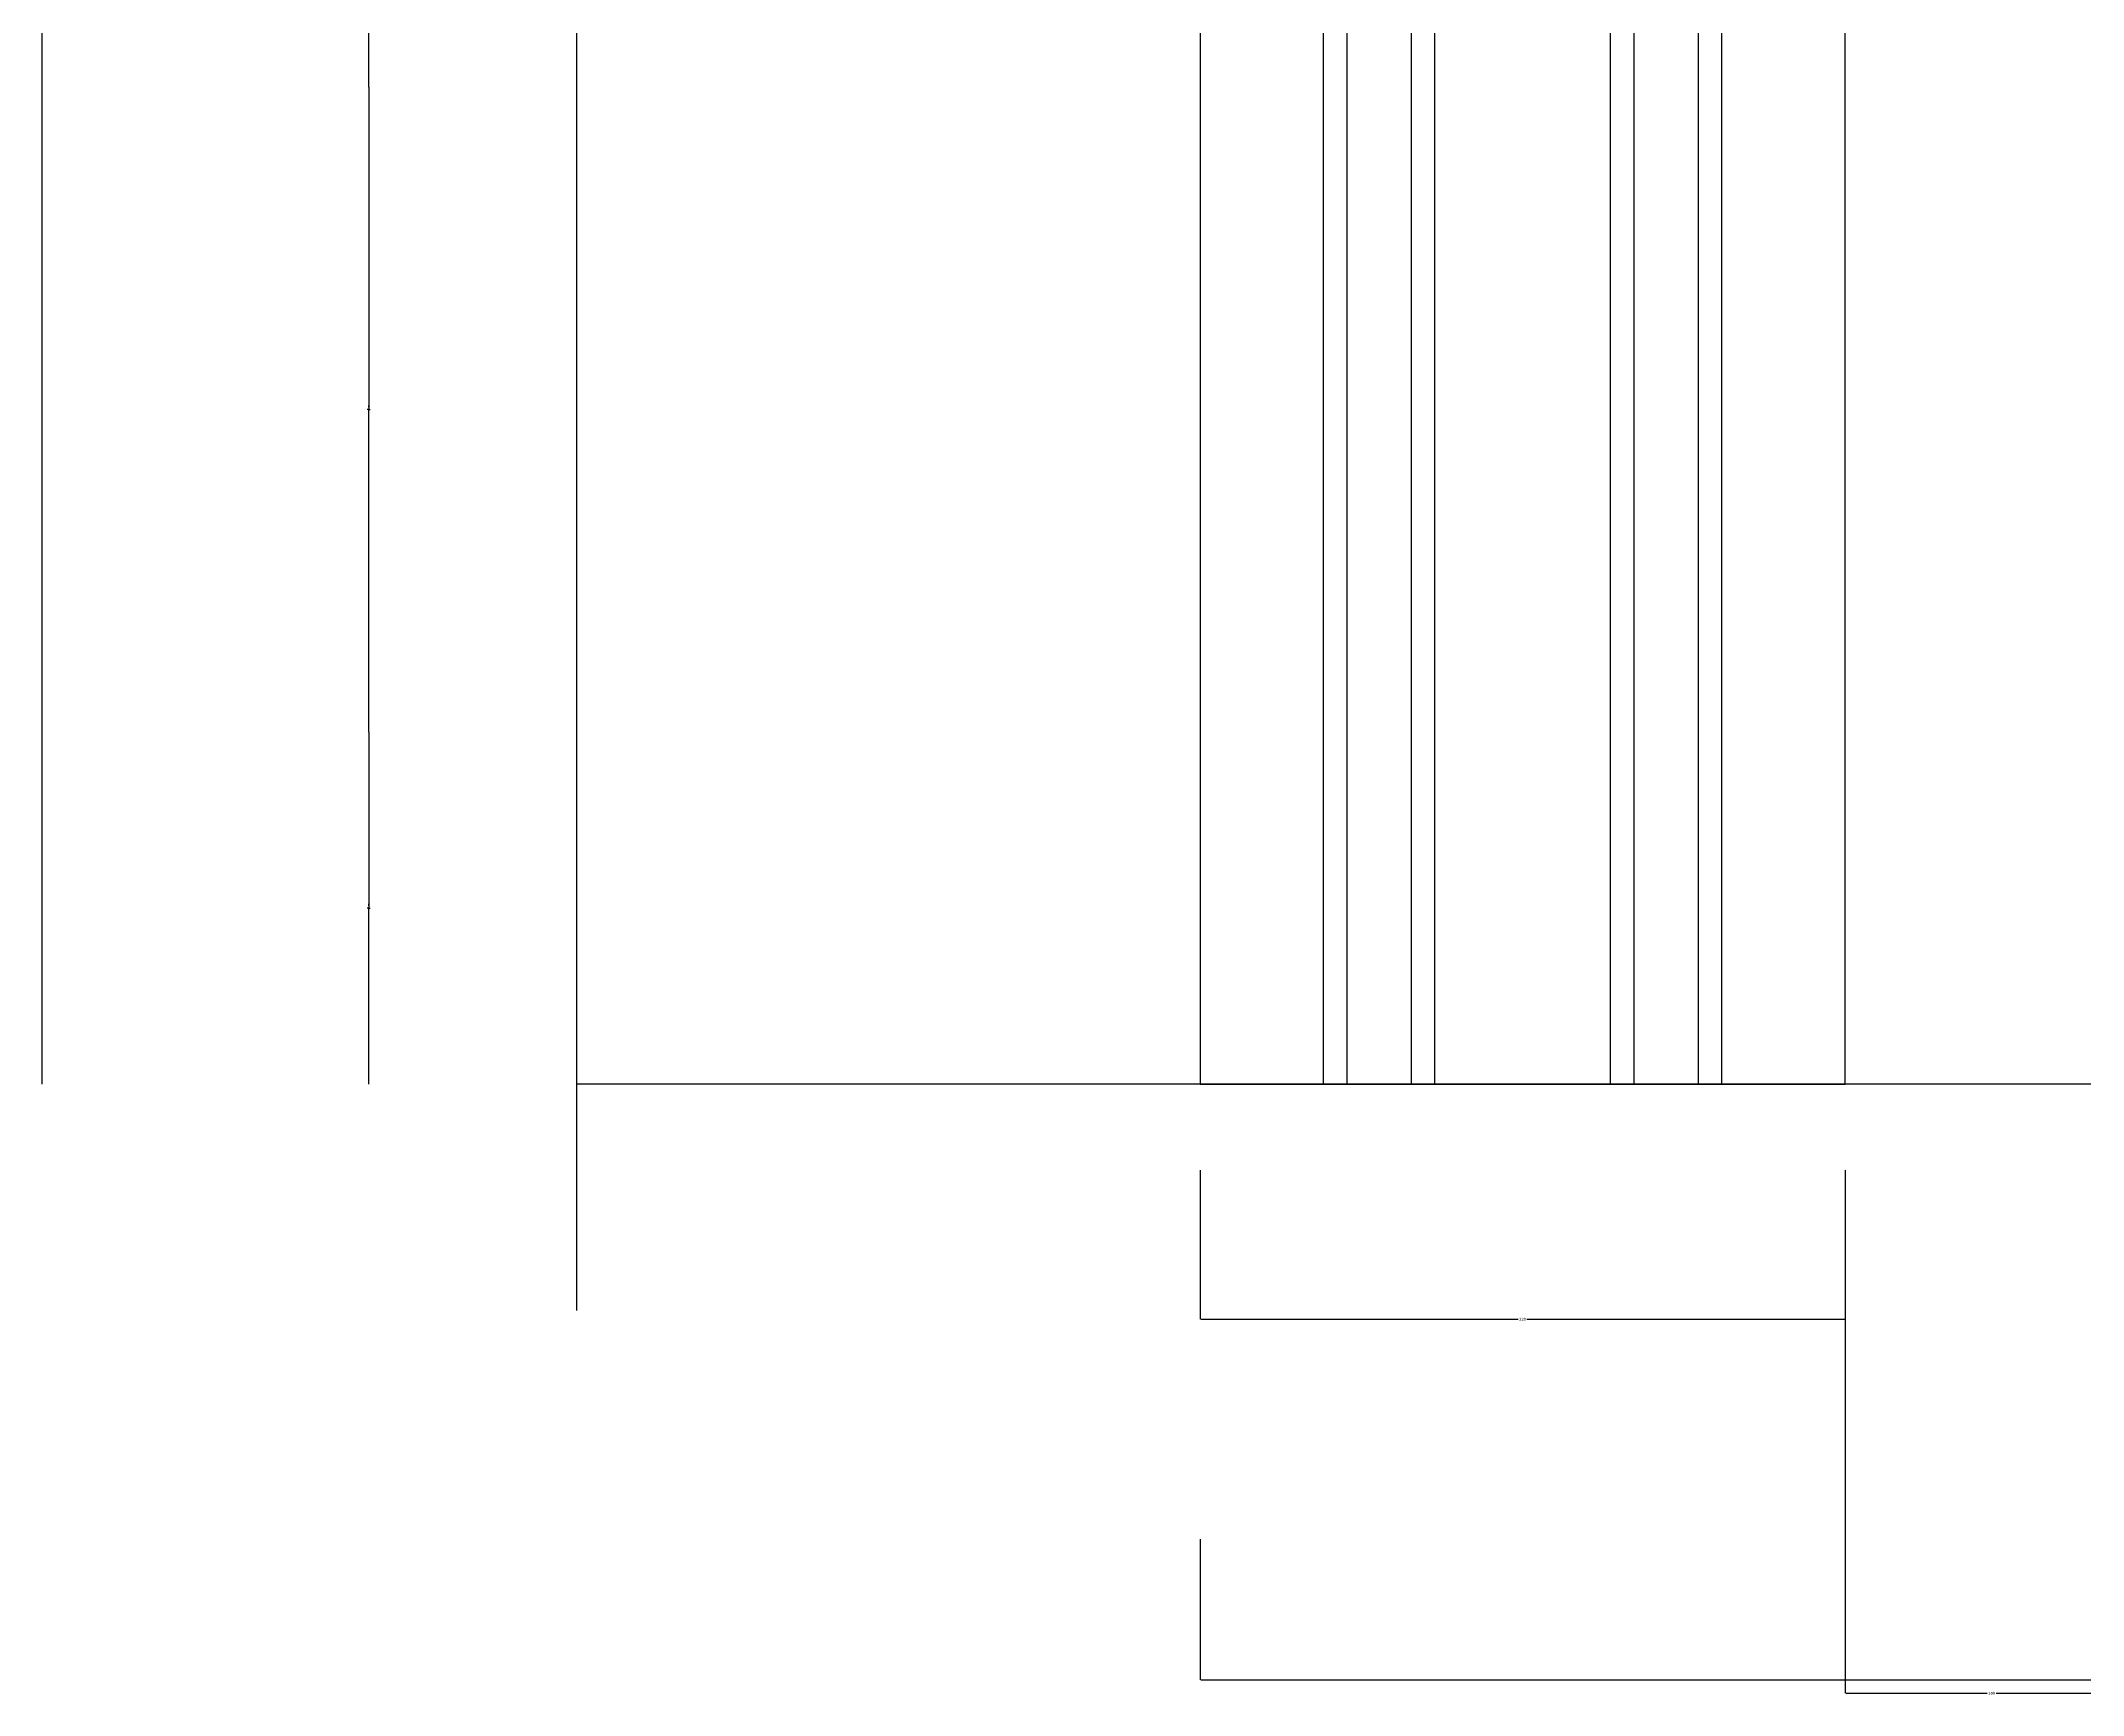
# Model space of a CAD drawing. Header units: metres. Extents: x 0 to 5136, y 0 to 4711.
# Drawn here: x 264 to 961, y 3108 to 3672 of the extents above; entities that cross this region are included whole.
import ezdxf

# ---------------------------------------------------------------- set-up
doc = ezdxf.new("R2010")
doc.units = ezdxf.units.M
for name, color, linetype in [('2', 2, 'Continuous'), ('3', 3, 'Continuous'), ('4', 4, 'Continuous'), ('7', 7, 'Continuous'), ('DIM', 3, 'Continuous')]:
    doc.layers.add(name, color=color, linetype=linetype)
doc.dimstyles.get("Standard").update_dxf_attribs({"dimtxt": 2.5, "dimasz": 2.5, "dimexe": 1.25, "dimexo": 0.625, "dimtad": 1, "dimcen": 2.5, "dimazin": 3, "dimtfac": 1, "dimtmove": 0, "dimatfit": 3})

# ---------------------------------------------------------------- blocks, each defined once
blk = doc.blocks.new('*D14')
for p, q in [((659.55, 3161.1), (659.55, 3113.17)), ((2879.55, 3161.1), (2879.55, 3113.17)), ((659.8, 3113.17), (1767.55, 3113.17)), ((1771.55, 3113.17), (2879.3, 3113.17))]:
    blk.add_line(p, q)
at = {"layer": 'Defpoints'}
for p in [(659.55, 3161.1), (2879.55, 3161.1), (659.55, 3113.17)]:
    blk.add_point(p, dxfattribs=at)
at = {"layer": 'DIM', "insert": (1769.55, 3113.17), "char_height": 1, "attachment_point": 5}
blk.add_mtext('2220', dxfattribs=at)
blk = doc.blocks.new('*D29')
for p, q in [((264.62, 4336.23), (264.62, 3826.23)), ((264.37, 3826.23), (264.12, 3826.23)), ((264.62, 3316.23), (264.62, 3826.23)), ((264.62, 3826.23), (264.62, 3826.23)), ((264.87, 3826.23), (265.12, 3826.23))]:
    blk.add_line(p, q)
at = {"layer": 'Defpoints'}
for p in [(264.62, 4336.23), (264.62, 3826.23), (264.62, 3316.23)]:
    blk.add_point(p, dxfattribs=at)
at = {"layer": 'DIM', "insert": (264.62, 3827.355), "char_height": 1, "attachment_point": 5}
blk.add_mtext('0', dxfattribs=at)
blk = doc.blocks.new('*D32')
for p, q in [((375.98, 3656.23), (375.98, 3546.23)), ((375.73, 3546.23), (375.48, 3546.23)), ((375.98, 3436.23), (375.98, 3546.23)), ((375.98, 3546.23), (375.98, 3546.23)), ((376.23, 3546.23), (376.48, 3546.23))]:
    blk.add_line(p, q)
at = {"layer": 'Defpoints'}
for p in [(375.98, 3656.23), (375.98, 3546.23), (375.98, 3436.23)]:
    blk.add_point(p, dxfattribs=at)
at = {"layer": 'DIM', "insert": (375.98, 3547.355), "char_height": 1, "attachment_point": 5}
blk.add_mtext('0', dxfattribs=at)
blk = doc.blocks.new('*D33')
for p, q in [((375.98, 3436.23), (375.98, 3376.23)), ((375.73, 3376.23), (375.48, 3376.23)), ((375.98, 3316.23), (375.98, 3376.23)), ((375.98, 3376.23), (375.98, 3376.23)), ((376.23, 3376.23), (376.48, 3376.23))]:
    blk.add_line(p, q)
at = {"layer": 'Defpoints'}
for p in [(375.98, 3436.23), (375.98, 3376.23), (375.98, 3316.23)]:
    blk.add_point(p, dxfattribs=at)
at = {"layer": 'DIM', "insert": (375.98, 3377.355), "char_height": 1, "attachment_point": 5}
blk.add_mtext('0', dxfattribs=at)
blk = doc.blocks.new('*D34')
for p, q in [((375.98, 3756.23), (375.98, 3706.23)), ((375.73, 3706.23), (375.48, 3706.23)), ((375.98, 3656.23), (375.98, 3706.23)), ((375.98, 3706.23), (375.98, 3706.23)), ((376.23, 3706.23), (376.48, 3706.23))]:
    blk.add_line(p, q)
at = {"layer": 'Defpoints'}
for p in [(375.98, 3756.23), (375.98, 3706.23), (375.98, 3656.23)]:
    blk.add_point(p, dxfattribs=at)
at = {"layer": 'DIM', "insert": (375.98, 3707.355), "char_height": 1, "attachment_point": 5}
blk.add_mtext('0', dxfattribs=at)
blk = doc.blocks.new('*D35')
for p, q in [((879.55, 3286.97), (879.55, 3108.6)), ((979.55, 3286.97), (979.55, 3108.6)), ((879.8, 3108.6), (928.05, 3108.6)), ((931.05, 3108.6), (979.3, 3108.6))]:
    blk.add_line(p, q)
at = {"layer": 'Defpoints'}
for p in [(879.55, 3286.97), (979.55, 3286.97), (879.55, 3108.6)]:
    blk.add_point(p, dxfattribs=at)
at = {"layer": 'DIM', "insert": (929.55, 3108.6), "char_height": 1, "attachment_point": 5}
blk.add_mtext('100', dxfattribs=at)
blk = doc.blocks.new('*D36')
for p, q in [((659.55, 3286.97), (659.55, 3236.1)), ((879.55, 3286.97), (879.55, 3236.1)), ((659.8, 3236.1), (768.05, 3236.1)), ((771.05, 3236.1), (879.3, 3236.1))]:
    blk.add_line(p, q)
at = {"layer": 'Defpoints'}
for p in [(659.55, 3286.97), (879.55, 3286.97), (659.55, 3236.1)]:
    blk.add_point(p, dxfattribs=at)
at = {"layer": 'DIM', "insert": (769.55, 3236.1), "char_height": 1, "attachment_point": 5}
blk.add_mtext('220', dxfattribs=at)

msp = doc.modelspace()

# ---------------------------------------------------------------- linework, layer by layer
at = {"layer": '2'}
msp.add_line((3110.29, 3316.23), (446.88, 3316.23), dxfattribs=at)
at = {"layer": '3'}
msp.add_lwpolyline([(446.88, 4409.27), (446.88, 4022.72), (446.88, 4001.09), (459.57, 4001.09), (434.19, 3969.62), (446.88, 3969.62), (446.88, 3931.55), (446.88, 3239.04)], dxfattribs=at)
for points in [[(829.55, 3316.23), (829.55, 4250.62, 0.26), (823.16, 4253.77, -0.42), (814.76, 4261.51, 0.31), (809.3, 4269.06), (731.5, 4269.06, 0.39), (724.31, 4261.55, -0.42), (715.93, 4253.77, 0.26), (709.55, 4250.62), (709.55, 3316.23)], [(799.55, 3316.23), (799.55, 4231.32, 0.31), (798.9, 4232.16, -0.29), (793.36, 4238.66, 0.26), (793.05, 4239.06), (746.06, 4239.06, 0.26), (745.75, 4238.66, -0.29), (740.21, 4232.16, 0.31), (739.55, 4231.32), (739.55, 3316.23)]]:
    msp.add_lwpolyline(points, format="xyb", dxfattribs=at)
at = {"layer": '4'}
msp.add_line((659.55, 3316.23), (879.55, 3316.23), dxfattribs=at)
msp.add_lwpolyline([(879.55, 3316.23), (879.55, 4336.23), (873.23, 4336.23), (659.55, 4336.23), (659.55, 3316.23)], dxfattribs=at)
at = {"layer": '7'}
for points in [[(837.55, 3316.23), (837.55, 4252.64, 0.31), (822.75, 4261.76, 0.33), (810.48, 4277.06), (731.27, 4277.06, 0.39), (716.31, 4261.76, 0.31), (701.55, 4252.64), (701.55, 3316.23)], [(807.55, 3316.23), (807.55, 4231.42, 0.32), (801.28, 4239.8, 0.34), (793.71, 4247.06), (745.4, 4247.06, 0.34), (737.83, 4239.8, 0.32), (731.55, 4231.42), (731.55, 3316.23)]]:
    msp.add_lwpolyline(points, format="xyb", dxfattribs=at)

# ---------------------------------------------------------------- dimensions: what is measured, and where the dimension line sits
at = {"layer": 'DIM'}
for base, p1, p2, picture, middle in [((264.62, 3826.23), (264.62, 4336.23), (264.62, 3316.23), '*D29', (264.62, 3827.355)), ((375.98, 3706.23), (375.98, 3756.23), (375.98, 3656.23), '*D34', (375.98, 3707.355)), ((375.98, 3546.23), (375.98, 3656.23), (375.98, 3436.23), '*D32', (375.98, 3547.355)), ((375.98, 3376.23), (375.98, 3436.23), (375.98, 3316.23), '*D33', (375.98, 3377.355)), ((659.55, 3236.1), (659.55, 3286.97), (879.55, 3286.97), '*D36', (769.55, 3236.1)), ((879.55, 3108.6), (879.55, 3286.97), (979.55, 3286.97), '*D35', (929.55, 3108.6)), ((659.55, 3113.17), (659.55, 3161.1), (2879.55, 3161.1), '*D14', (1769.55, 3113.17))]:
    dim = msp.add_linear_dim(base=base, p1=p1, p2=p2, dimstyle='Standard', dxfattribs=at)
    dim.commit()
    dim.dimension.update_dxf_attribs({"geometry": picture, "text_midpoint": middle})

doc.saveas('drawing.dxf')
